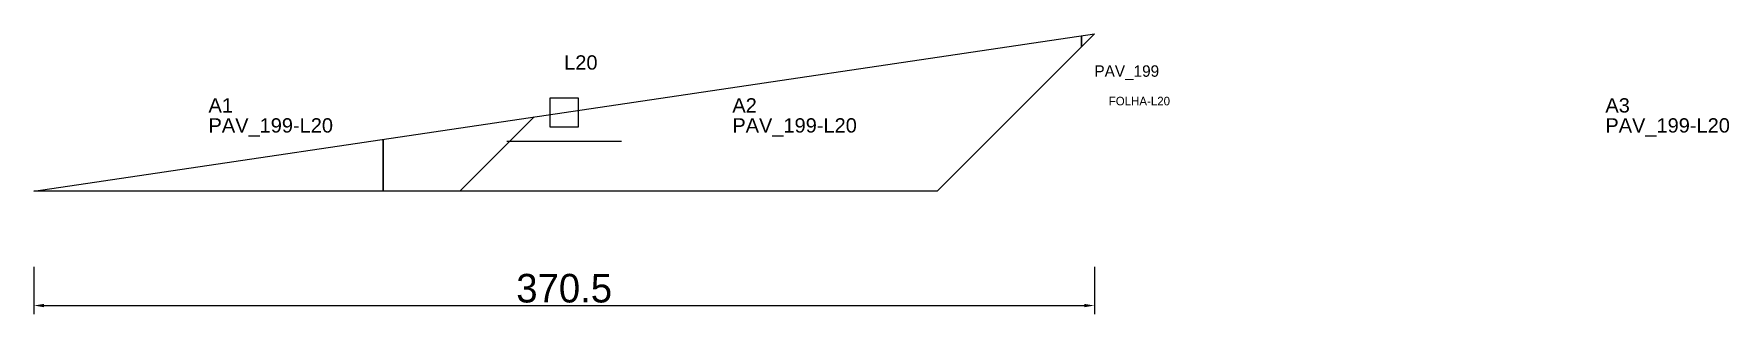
# Model space of a CAD drawing. Header units: metres. Extents: x 222 to 814, y 104 to 202.
import ezdxf

# ---------------------------------------------------------------- set-up
doc = ezdxf.new("R2010")
doc.units = ezdxf.units.M
for name, color, linetype in [('3', 3, 'CONTINUOUS'), ('AUX00', 7, 'CONTINUOUS'), ('COTA', 241, 'CONTINUOUS'), ('FOLHA', 255, 'CONTINUOUS'), ('Hachura', 251, 'CONTINUOUS'), ('NOMENCLATURA', 7, 'CONTINUOUS'), ('Nível', 160, 'CONTINUOUS'), ('Painéis', 200, 'CONTINUOUS'), ('Pilares', 5, 'CONTINUOUS'), ('SARR_2.2x7', 40, 'CONTINUOUS')]:
    doc.layers.add(name, color=color, linetype=linetype)
doc.styles.add('ARIAL', font='Arial.ttf')
doc.styles.add('STR_STANDARD', font='arial.ttf')
doc.dimstyles.new('EZ DXF', dxfattribs={"dimtxt": 10, "dimasz": 3.5, "dimexe": 3, "dimexo": 1.5, "dimgap": 1, "dimtad": 1, "dimdec": 1, "dimdsep": 46, "dimcen": 2.5, "dimazin": 3, "dimtfac": 1, "dimtmove": 0, "dimatfit": 3})

msp = doc.modelspace()

# ---------------------------------------------------------------- hatches: boundary and pattern name
at = {"layer": 'Hachura'}
h = msp.add_hatch(dxfattribs=at)
h.set_pattern_fill('ANSI31', scale=50)
h.paths.add_polyline_path([(592.7, 201.5), (537.7, 146.5), (222.2, 146.5)])
h = msp.add_hatch(dxfattribs=at)
h.set_pattern_fill('ANSI31', scale=50)
h.paths.add_polyline_path([(592.7, 201.5), (537.7, 146.5), (222.2, 146.5)])

# ---------------------------------------------------------------- linework, layer by layer
at = {"layer": '3'}
for points in [[(588.2, 197), (588.2, 200.83)], [(588.2, 197), (588.2, 200.83)], [(344.2, 146.5), (344.2, 164.61)], [(344.2, 146.5), (344.2, 164.61)]]:
    msp.add_lwpolyline(points, close=True, dxfattribs=at)
at = {"layer": 'Painéis', "color": 200}
for p, q in [((222.2, 146.5), (592.7, 201.5)), ((222.2, 146.5), (592.7, 201.5)), ((592.7, 201.5), (537.7, 146.5)), ((592.7, 201.5), (537.7, 146.5)), ((537.7, 146.5), (222.2, 146.5)), ((537.7, 146.5), (222.2, 146.5))]:
    msp.add_line(p, q, dxfattribs=at)
at = {"layer": 'Pilares'}
msp.add_lwpolyline([(402.45, 169), (412.45, 169), (412.45, 179), (402.45, 179)], close=True, dxfattribs=at)
msp.add_lwpolyline([(402.45, 169), (412.45, 169), (412.45, 179), (402.45, 179)], close=True, dxfattribs=at)
at = {"layer": 'SARR_2.2x7'}
msp.add_line((387.45, 164), (427.45, 164), dxfattribs=at)
msp.add_line((387.45, 164), (427.45, 164), dxfattribs=at)

# ---------------------------------------------------------------- texts
at = {"layer": '3', "style": 'STR_STANDARD'}
for s, p in [('A1', (283.2, 174)), ('A1', (283.2, 174)), ('A2', (466.2, 174)), ('A2', (466.2, 174)), ('A3', (771.2, 174)), ('A3', (771.2, 174))]:
    msp.add_text(s, height=5, dxfattribs=at).set_placement(p)
at = {"layer": 'AUX00', "style": 'STR_STANDARD'}
for p in [(283.2, 167), (283.2, 167), (466.2, 167), (466.2, 167), (771.2, 167), (771.2, 167)]:
    msp.add_text('PAV_199-L20', height=5, dxfattribs=at).set_placement(p)
at = {"layer": 'FOLHA'}
msp.add_text('FOLHA-L20', height=3, dxfattribs=at).set_placement((597.7, 176.5))
msp.add_text('FOLHA-L20', height=3, dxfattribs=at).set_placement((597.7, 176.5))
at = {"layer": 'NOMENCLATURA', "insert": (407.45, 194), "char_height": 5, "attachment_point": 1, "style": 'ARIAL'}
msp.add_mtext('L20', dxfattribs=at)
msp.add_mtext('L20', dxfattribs=at)
at = {"layer": 'Nível'}
msp.add_text('PAV_199', height=4, dxfattribs=at).set_placement((592.7, 186.5))
msp.add_text('PAV_199', height=4, dxfattribs=at).set_placement((592.7, 186.5))

# ---------------------------------------------------------------- dimensions: what is measured, and where the dimension line sits
at = {"layer": 'COTA'}
msp.add_linear_dim(base=(222.2, 106.5), p1=(222.2, 121.5), p2=(592.7, 121.5), dimstyle='EZ DXF', dxfattribs=at).render()
msp.add_linear_dim(base=(222.2, 106.5), p1=(222.2, 121.5), p2=(592.7, 121.5), dimstyle='EZ DXF', dxfattribs=at).render()

doc.saveas('drawing.dxf')
